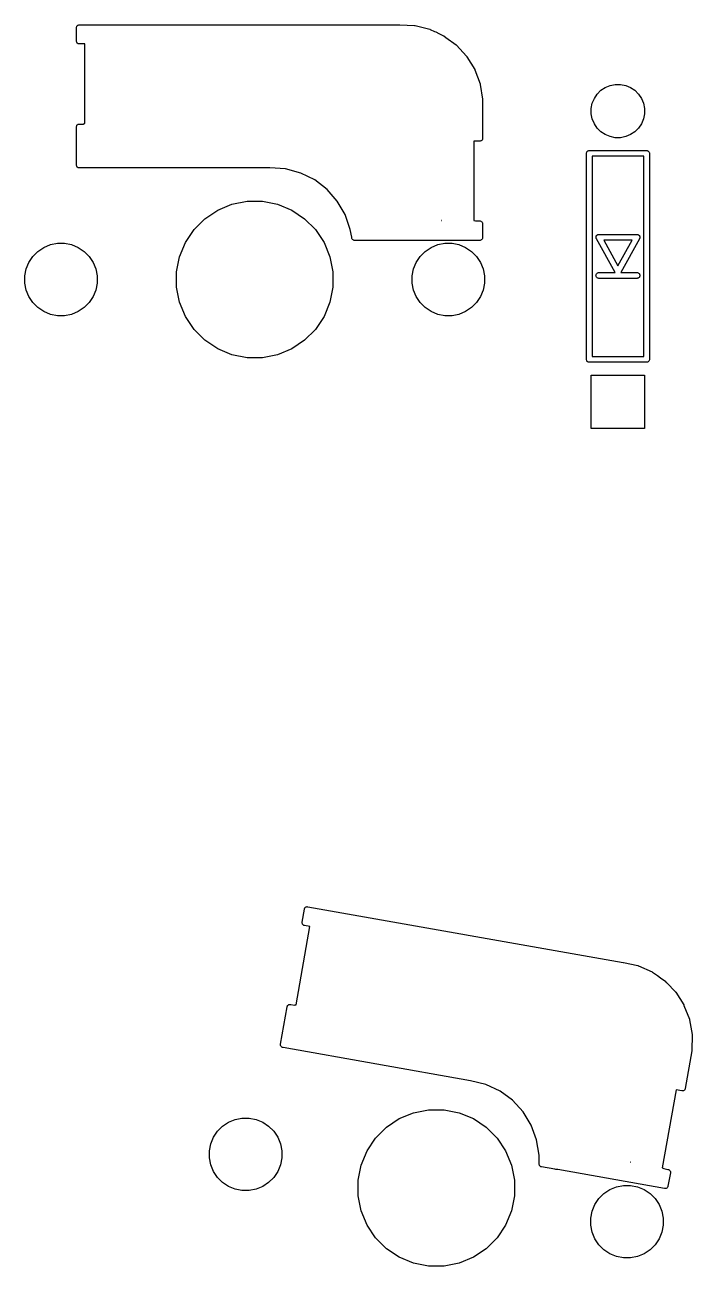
# Model space of a CAD drawing. Extents: x 85 to 230, y -161 to -76.
# Drawn here: x 184.47 to 201.97, y -154.45 to -121.91 of the extents above; entities that cross this region are included whole.
import ezdxf

# ---------------------------------------------------------------- set-up
doc = ezdxf.new("R2010")
doc.units = 0
doc.header["$MEASUREMENT"] = 0
doc.layers.add('BLACK', color=7, linetype='CONTINUOUS')

msp = doc.modelspace()

# ---------------------------------------------------------------- linework, layer by layer
at = {"layer": 'BLACK', "linetype": 'CONTINUOUS'}
for p, q in [((185.825, -121.987), (185.826, -121.973)), ((185.825, -121.991), (185.825, -121.987)), ((185.825, -122.334), (185.825, -121.991)), ((185.826, -121.973), (185.83, -121.959)), ((185.83, -121.959), (185.837, -121.946)), ((185.837, -121.946), (185.847, -121.934)), ((185.847, -121.934), (185.85, -121.932)), ((185.85, -121.932), (185.858, -121.925)), ((185.858, -121.925), (185.871, -121.918)), ((185.871, -121.918), (185.885, -121.914)), ((185.885, -121.914), (185.9, -121.912)), ((185.9, -121.912), (185.904, -121.913)), ((185.904, -121.913), (194.304, -121.912)), ((194.304, -121.912), (194.305, -121.913)), ((194.305, -121.913), (194.694, -121.931)), ((194.694, -121.931), (194.694, -121.931)), ((194.694, -121.931), (194.694, -121.931)), ((194.694, -121.931), (194.695, -121.931)), ((194.695, -121.931), (194.702, -121.932)), ((194.702, -121.932), (194.708, -121.933)), ((194.708, -121.933), (195.088, -122.028)), ((185.825, -122.337), (185.825, -122.334)), ((185.826, -122.352), (185.825, -122.337)), ((195.088, -122.028), (195.089, -122.028)), ((195.089, -122.028), (195.095, -122.03)), ((195.095, -122.03), (195.102, -122.032)), ((195.102, -122.032), (195.213, -122.085)), ((195.213, -122.085), (195.247, -122.095)), ((195.247, -122.095), (195.332, -122.141)), ((195.332, -122.141), (195.455, -122.198)), ((195.455, -122.198), (195.456, -122.199)), ((195.456, -122.199), (195.462, -122.202)), ((195.462, -122.202), (195.468, -122.206)), ((195.468, -122.206), (195.504, -122.233)), ((195.504, -122.233), (195.507, -122.234)), ((195.507, -122.234), (195.515, -122.241)), ((195.515, -122.241), (195.783, -122.437)), ((185.83, -122.366), (185.826, -122.352)), ((185.837, -122.379), (185.83, -122.366)), ((185.84, -122.383), (185.837, -122.379)), ((185.847, -122.391), (185.84, -122.383)), ((185.858, -122.4), (185.847, -122.391)), ((185.871, -122.407), (185.858, -122.4)), ((185.885, -122.411), (185.871, -122.407)), ((185.9, -122.413), (185.885, -122.411)), ((185.904, -122.412), (185.9, -122.413)), ((186.045, -122.412), (185.904, -122.412)), ((186.045, -124.495), (186.045, -122.412)), ((195.783, -122.437), (195.783, -122.437)), ((195.783, -122.437), (195.783, -122.437)), ((195.783, -122.437), (195.784, -122.438)), ((195.784, -122.438), (195.789, -122.443)), ((195.789, -122.443), (195.794, -122.447)), ((195.794, -122.447), (196.057, -122.736)), ((196.057, -122.736), (196.057, -122.736)), ((196.057, -122.736), (196.057, -122.736)), ((196.057, -122.736), (196.058, -122.736)), ((196.058, -122.736), (196.062, -122.742)), ((196.062, -122.742), (196.066, -122.747)), ((196.066, -122.747), (196.269, -123.081)), ((196.269, -123.081), (196.27, -123.082)), ((196.27, -123.082), (196.272, -123.088)), ((196.272, -123.088), (196.275, -123.095)), ((196.275, -123.095), (196.409, -123.462)), ((196.409, -123.462), (196.41, -123.463)), ((196.41, -123.463), (196.411, -123.469)), ((196.411, -123.469), (196.413, -123.476)), ((196.413, -123.476), (196.473, -123.862)), ((199.483, -123.727), (199.581, -123.629)), ((199.581, -123.629), (199.695, -123.553)), ((199.695, -123.553), (199.822, -123.5)), ((199.822, -123.5), (199.957, -123.473)), ((199.957, -123.473), (200.095, -123.473)), ((200.095, -123.473), (200.23, -123.5)), ((200.23, -123.5), (200.357, -123.553)), ((200.357, -123.553), (200.471, -123.629)), ((200.471, -123.629), (200.568, -123.727)), ((196.473, -123.862), (196.474, -123.863)), ((196.474, -123.863), (196.474, -123.866)), ((196.474, -123.866), (196.474, -123.87)), ((196.474, -123.87), (196.475, -123.882)), ((196.475, -123.882), (196.475, -123.884)), ((196.475, -123.884), (196.475, -124.884)), ((199.327, -124.103), (199.354, -123.968)), ((199.354, -123.968), (199.407, -123.841)), ((199.407, -123.841), (199.483, -123.727)), ((200.568, -123.727), (200.645, -123.841)), ((200.645, -123.841), (200.697, -123.968)), ((200.697, -123.968), (200.724, -124.103)), ((199.327, -124.241), (199.327, -124.103)), ((199.354, -124.376), (199.327, -124.241)), ((200.724, -124.241), (200.697, -124.376)), ((200.724, -124.103), (200.724, -124.241)), ((185.825, -124.587), (185.826, -124.573)), ((185.825, -124.591), (185.825, -124.587)), ((185.825, -125.584), (185.825, -124.591)), ((185.826, -124.573), (185.83, -124.559)), ((185.83, -124.559), (185.837, -124.546)), ((185.837, -124.546), (185.847, -124.534)), ((185.847, -124.534), (185.858, -124.525)), ((185.858, -124.525), (185.871, -124.518)), ((185.871, -124.518), (185.885, -124.514)), ((185.885, -124.514), (185.896, -124.512)), ((185.896, -124.512), (185.9, -124.512)), ((185.9, -124.512), (185.904, -124.512)), ((185.904, -124.512), (186.003, -124.512)), ((186.003, -124.512), (186.023, -124.502)), ((186.023, -124.502), (186.045, -124.495)), ((199.407, -124.503), (199.354, -124.376)), ((199.483, -124.617), (199.407, -124.503)), ((199.581, -124.714), (199.483, -124.617)), ((200.568, -124.617), (200.471, -124.714)), ((200.645, -124.503), (200.568, -124.617)), ((200.697, -124.376), (200.645, -124.503)), ((196.453, -124.941), (196.442, -124.95)), ((196.463, -124.929), (196.453, -124.941)), ((196.47, -124.916), (196.463, -124.929)), ((196.474, -124.902), (196.47, -124.916)), ((196.475, -124.887), (196.474, -124.902)), ((196.475, -124.884), (196.475, -124.887)), ((199.695, -124.791), (199.581, -124.714)), ((199.822, -124.843), (199.695, -124.791)), ((199.957, -124.87), (199.822, -124.843)), ((200.095, -124.87), (199.957, -124.87)), ((200.23, -124.843), (200.095, -124.87)), ((200.357, -124.791), (200.23, -124.843)), ((200.471, -124.714), (200.357, -124.791)), ((196.396, -124.962), (196.245, -124.962)), ((196.245, -124.962), (196.245, -127.041)), ((196.4, -124.963), (196.396, -124.962)), ((196.404, -124.962), (196.4, -124.963)), ((196.415, -124.961), (196.404, -124.962)), ((196.429, -124.957), (196.415, -124.961)), ((196.442, -124.95), (196.429, -124.957)), ((199.2, -125.282), (199.202, -125.267)), ((199.202, -125.267), (199.206, -125.253)), ((199.206, -125.253), (199.213, -125.24)), ((199.213, -125.24), (199.223, -125.228)), ((199.223, -125.228), (199.234, -125.219)), ((199.234, -125.219), (199.247, -125.212)), ((199.247, -125.212), (199.261, -125.208)), ((199.261, -125.208), (199.276, -125.206)), ((199.276, -125.206), (199.28, -125.207)), ((199.28, -125.207), (200.772, -125.207)), ((200.772, -125.207), (200.776, -125.206)), ((200.776, -125.206), (200.791, -125.208)), ((200.791, -125.208), (200.805, -125.212)), ((200.805, -125.212), (200.818, -125.219)), ((200.818, -125.219), (200.829, -125.228)), ((200.829, -125.228), (200.839, -125.24)), ((200.839, -125.24), (200.845, -125.253)), ((200.845, -125.253), (200.85, -125.267)), ((200.85, -125.267), (200.851, -125.282)), ((185.825, -125.587), (185.825, -125.584)), ((185.826, -125.602), (185.825, -125.587)), ((199.201, -125.285), (199.2, -125.282)), ((199.201, -130.678), (199.201, -125.285)), ((199.351, -125.357), (199.351, -130.607)), ((200.701, -125.357), (199.351, -125.357)), ((200.701, -130.607), (200.701, -125.357)), ((200.851, -125.282), (200.851, -125.285)), ((200.851, -125.285), (200.851, -130.678)), ((185.83, -125.616), (185.826, -125.602)), ((185.837, -125.629), (185.83, -125.616)), ((185.844, -125.637), (185.837, -125.629)), ((185.847, -125.641), (185.844, -125.637)), ((185.858, -125.65), (185.847, -125.641)), ((185.871, -125.657), (185.858, -125.65)), ((185.885, -125.661), (185.871, -125.657)), ((185.9, -125.663), (185.885, -125.661)), ((185.904, -125.662), (185.9, -125.663)), ((190.897, -125.662), (185.904, -125.662)), ((191.31, -125.691), (190.897, -125.662)), ((191.705, -125.797), (191.31, -125.691)), ((192.072, -125.978), (191.705, -125.797)), ((192.396, -126.227), (192.072, -125.978)), ((192.666, -126.534), (192.396, -126.227)), ((189.902, -126.616), (190.298, -126.537)), ((190.298, -126.537), (190.702, -126.537)), ((190.702, -126.537), (191.098, -126.616)), ((192.872, -126.888), (192.666, -126.534)), ((189.193, -126.995), (189.529, -126.771)), ((189.529, -126.771), (189.902, -126.616)), ((191.098, -126.616), (191.471, -126.771)), ((191.471, -126.771), (191.807, -126.995)), ((193.005, -127.277), (192.872, -126.888)), ((188.908, -127.281), (189.193, -126.995)), ((191.807, -126.995), (192.092, -127.281)), ((195.401, -127.037), (195.403, -127.037)), ((195.403, -127.037), (195.401, -127.037)), ((195.403, -127.037), (195.403, -127.037)), ((196.245, -127.041), (196.249, -127.041)), ((196.249, -127.041), (196.287, -127.052)), ((196.287, -127.052), (196.396, -127.052)), ((196.396, -127.052), (196.4, -127.052)), ((196.4, -127.052), (196.407, -127.053)), ((196.407, -127.053), (196.415, -127.054)), ((196.415, -127.054), (196.429, -127.058)), ((196.429, -127.058), (196.442, -127.065)), ((196.442, -127.065), (196.453, -127.074)), ((196.453, -127.074), (196.463, -127.086)), ((196.463, -127.086), (196.47, -127.099)), ((196.47, -127.099), (196.474, -127.113)), ((196.474, -127.113), (196.475, -127.127)), ((196.475, -127.127), (196.475, -127.131)), ((196.475, -127.131), (196.475, -127.484)), ((188.683, -127.616), (188.908, -127.281)), ((192.092, -127.281), (192.317, -127.616)), ((193.043, -127.48), (193.005, -127.277)), ((193.045, -127.487), (193.043, -127.48)), ((193.046, -127.502), (193.045, -127.487)), ((193.045, -127.487), (193.045, -127.487)), ((193.05, -127.516), (193.046, -127.502)), ((193.057, -127.529), (193.05, -127.516)), ((193.067, -127.541), (193.057, -127.529)), ((193.078, -127.55), (193.067, -127.541)), ((196.453, -127.541), (196.442, -127.55)), ((196.463, -127.529), (196.453, -127.541)), ((196.47, -127.516), (196.463, -127.529)), ((196.474, -127.502), (196.47, -127.516)), ((196.475, -127.487), (196.474, -127.502)), ((196.475, -127.484), (196.475, -127.487)), ((199.45, -127.482), (199.451, -127.479)), ((199.451, -127.486), (199.45, -127.482)), ((199.451, -127.476), (199.452, -127.471)), ((199.451, -127.479), (199.451, -127.476)), ((199.451, -127.49), (199.451, -127.486)), ((199.452, -127.493), (199.451, -127.49)), ((199.452, -127.467), (199.453, -127.464)), ((199.452, -127.471), (199.452, -127.467)), ((199.452, -127.496), (199.452, -127.493)), ((199.453, -127.501), (199.452, -127.496)), ((199.453, -127.461), (199.455, -127.457)), ((199.453, -127.464), (199.453, -127.461)), ((199.454, -127.505), (199.453, -127.501)), ((199.455, -127.508), (199.454, -127.505)), ((199.455, -127.457), (199.456, -127.453)), ((199.456, -127.511), (199.455, -127.508)), ((199.456, -127.453), (199.458, -127.45)), ((199.458, -127.514), (199.456, -127.511)), ((199.458, -127.45), (199.459, -127.447)), ((199.458, -127.515), (199.458, -127.514)), ((199.46, -127.518), (199.458, -127.515)), ((199.459, -127.447), (199.461, -127.444)), ((199.463, -127.524), (199.46, -127.518)), ((199.461, -127.444), (199.463, -127.44)), ((199.463, -127.44), (199.465, -127.438)), ((199.464, -127.524), (199.463, -127.524)), ((199.954, -128.407), (199.464, -127.524)), ((199.465, -127.438), (199.467, -127.435)), ((199.467, -127.435), (199.47, -127.432)), ((199.47, -127.432), (199.473, -127.428)), ((199.473, -127.428), (199.475, -127.427)), ((199.475, -127.427), (199.477, -127.424)), ((199.477, -127.424), (199.481, -127.422)), ((199.481, -127.422), (199.484, -127.419)), ((199.484, -127.419), (199.487, -127.418)), ((199.487, -127.418), (199.489, -127.416)), ((199.489, -127.416), (199.493, -127.414)), ((199.493, -127.414), (199.497, -127.412)), ((199.497, -127.412), (199.5, -127.411)), ((199.5, -127.411), (199.503, -127.41)), ((199.503, -127.41), (199.507, -127.409)), ((199.507, -127.409), (199.511, -127.408)), ((199.511, -127.408), (199.514, -127.408)), ((199.514, -127.408), (199.517, -127.407)), ((199.517, -127.407), (199.522, -127.407)), ((199.522, -127.407), (199.522, -127.407)), ((199.522, -127.407), (199.525, -127.407)), ((199.525, -127.407), (199.532, -127.407)), ((199.532, -127.407), (199.533, -127.407)), ((199.533, -127.407), (200.519, -127.407)), ((200.588, -127.524), (200.098, -128.407)), ((200.519, -127.407), (200.52, -127.407)), ((200.52, -127.407), (200.526, -127.407)), ((200.526, -127.407), (200.53, -127.407)), ((200.53, -127.407), (200.53, -127.407)), ((200.53, -127.407), (200.534, -127.407)), ((200.534, -127.407), (200.537, -127.408)), ((200.537, -127.408), (200.541, -127.408)), ((200.541, -127.408), (200.545, -127.409)), ((200.545, -127.409), (200.549, -127.41)), ((200.549, -127.41), (200.552, -127.411)), ((200.552, -127.411), (200.555, -127.412)), ((200.555, -127.412), (200.558, -127.414)), ((200.558, -127.414), (200.562, -127.416)), ((200.562, -127.416), (200.565, -127.418)), ((200.565, -127.418), (200.568, -127.419)), ((200.568, -127.419), (200.571, -127.422)), ((200.571, -127.422), (200.575, -127.424)), ((200.575, -127.424), (200.577, -127.427)), ((200.577, -127.427), (200.579, -127.428)), ((200.579, -127.428), (200.582, -127.432)), ((200.582, -127.432), (200.585, -127.435)), ((200.585, -127.435), (200.587, -127.438)), ((200.587, -127.438), (200.589, -127.44)), ((200.589, -127.524), (200.588, -127.524)), ((200.589, -127.44), (200.591, -127.444)), ((200.592, -127.518), (200.589, -127.524)), ((200.591, -127.444), (200.593, -127.447)), ((200.593, -127.515), (200.592, -127.518)), ((200.593, -127.447), (200.594, -127.45)), ((200.595, -127.511), (200.593, -127.514)), ((200.593, -127.514), (200.593, -127.515)), ((200.594, -127.45), (200.595, -127.453)), ((200.595, -127.453), (200.597, -127.457)), ((200.596, -127.508), (200.595, -127.511)), ((200.598, -127.505), (200.596, -127.508)), ((200.597, -127.457), (200.598, -127.461)), ((200.598, -127.461), (200.599, -127.464)), ((200.599, -127.501), (200.598, -127.505)), ((200.599, -127.464), (200.6, -127.467)), ((200.6, -127.496), (200.599, -127.501)), ((200.6, -127.467), (200.6, -127.471)), ((200.6, -127.471), (200.601, -127.476)), ((200.601, -127.49), (200.6, -127.493)), ((200.6, -127.493), (200.6, -127.496)), ((200.601, -127.476), (200.601, -127.479)), ((200.601, -127.479), (200.601, -127.482)), ((200.601, -127.482), (200.601, -127.486)), ((200.601, -127.486), (200.601, -127.49)), ((184.682, -127.982), (184.814, -127.85)), ((184.814, -127.85), (184.97, -127.746)), ((184.97, -127.746), (185.143, -127.674)), ((185.143, -127.674), (185.326, -127.637)), ((185.326, -127.637), (185.514, -127.637)), ((185.514, -127.637), (185.697, -127.674)), ((185.697, -127.674), (185.87, -127.746)), ((185.87, -127.746), (186.026, -127.85)), ((186.026, -127.85), (186.158, -127.982)), ((188.529, -127.99), (188.683, -127.616)), ((192.317, -127.616), (192.471, -127.99)), ((193.091, -127.557), (193.078, -127.55)), ((193.105, -127.561), (193.091, -127.557)), ((193.116, -127.562), (193.105, -127.561)), ((193.478, -127.562), (193.116, -127.562)), ((193.507, -127.566), (193.478, -127.562)), ((193.55, -127.562), (193.507, -127.566)), ((196.396, -127.562), (193.55, -127.562)), ((194.842, -127.982), (194.974, -127.85)), ((194.974, -127.85), (195.13, -127.746)), ((195.13, -127.746), (195.303, -127.674)), ((195.303, -127.674), (195.486, -127.637)), ((195.486, -127.637), (195.674, -127.637)), ((195.674, -127.637), (195.857, -127.674)), ((195.857, -127.674), (196.03, -127.746)), ((196.03, -127.746), (196.186, -127.85)), ((196.186, -127.85), (196.318, -127.982)), ((196.4, -127.563), (196.396, -127.562)), ((196.404, -127.562), (196.4, -127.563)), ((196.415, -127.561), (196.404, -127.562)), ((196.429, -127.557), (196.415, -127.561)), ((196.442, -127.55), (196.429, -127.557)), ((199.653, -127.557), (200.026, -128.227)), ((200.398, -127.557), (199.653, -127.557)), ((200.026, -128.227), (200.398, -127.557)), ((184.507, -128.31), (184.578, -128.138)), ((184.578, -128.138), (184.682, -127.982)), ((186.158, -127.982), (186.262, -128.138)), ((186.262, -128.138), (186.333, -128.31)), ((188.45, -128.386), (188.529, -127.99)), ((192.471, -127.99), (192.55, -128.386)), ((194.667, -128.31), (194.738, -128.138)), ((194.738, -128.138), (194.842, -127.982)), ((196.318, -127.982), (196.422, -128.138)), ((196.422, -128.138), (196.493, -128.31)), ((184.47, -128.494), (184.507, -128.31)), ((184.47, -128.681), (184.47, -128.494)), ((186.333, -128.31), (186.37, -128.494)), ((186.37, -128.494), (186.37, -128.681)), ((188.45, -128.789), (188.45, -128.386)), ((192.55, -128.386), (192.55, -128.789)), ((194.63, -128.494), (194.667, -128.31)), ((194.63, -128.681), (194.63, -128.494)), ((196.493, -128.31), (196.53, -128.494)), ((196.53, -128.494), (196.53, -128.681)), ((199.45, -128.482), (199.452, -128.467)), ((199.452, -128.496), (199.45, -128.482)), ((199.452, -128.467), (199.456, -128.453)), ((199.456, -128.511), (199.452, -128.496)), ((199.456, -128.453), (199.463, -128.44)), ((199.463, -128.524), (199.456, -128.511)), ((199.463, -128.44), (199.473, -128.428)), ((199.473, -128.535), (199.463, -128.524)), ((199.473, -128.428), (199.484, -128.419)), ((199.484, -128.419), (199.497, -128.412)), ((199.497, -128.412), (199.511, -128.408)), ((199.511, -128.408), (199.522, -128.407)), ((199.522, -128.407), (199.954, -128.407)), ((200.098, -128.407), (200.53, -128.407)), ((200.53, -128.407), (200.541, -128.408)), ((200.541, -128.408), (200.555, -128.412)), ((200.555, -128.412), (200.568, -128.419)), ((200.568, -128.419), (200.579, -128.428)), ((200.579, -128.428), (200.589, -128.44)), ((200.589, -128.524), (200.579, -128.535)), ((200.589, -128.44), (200.595, -128.453)), ((200.595, -128.511), (200.589, -128.524)), ((200.595, -128.453), (200.6, -128.467)), ((200.6, -128.496), (200.595, -128.511)), ((200.6, -128.467), (200.601, -128.482)), ((200.601, -128.482), (200.6, -128.496)), ((184.507, -128.865), (184.47, -128.681)), ((186.37, -128.681), (186.333, -128.865)), ((188.529, -129.185), (188.45, -128.789)), ((192.55, -128.789), (192.471, -129.185)), ((194.667, -128.865), (194.63, -128.681)), ((196.53, -128.681), (196.493, -128.865)), ((199.484, -128.544), (199.473, -128.535)), ((199.497, -128.551), (199.484, -128.544)), ((199.511, -128.556), (199.497, -128.551)), ((199.522, -128.557), (199.511, -128.556)), ((200.53, -128.557), (199.522, -128.557)), ((200.541, -128.556), (200.53, -128.557)), ((200.555, -128.551), (200.541, -128.556)), ((200.568, -128.544), (200.555, -128.551)), ((200.579, -128.535), (200.568, -128.544)), ((184.578, -129.037), (184.507, -128.865)), ((184.682, -129.193), (184.578, -129.037)), ((186.262, -129.037), (186.158, -129.193)), ((186.333, -128.865), (186.262, -129.037)), ((194.738, -129.037), (194.667, -128.865)), ((194.842, -129.193), (194.738, -129.037)), ((196.422, -129.037), (196.318, -129.193)), ((196.493, -128.865), (196.422, -129.037)), ((184.814, -129.325), (184.682, -129.193)), ((184.97, -129.429), (184.814, -129.325)), ((185.143, -129.501), (184.97, -129.429)), ((185.326, -129.537), (185.143, -129.501)), ((185.697, -129.501), (185.514, -129.537)), ((185.87, -129.429), (185.697, -129.501)), ((186.026, -129.325), (185.87, -129.429)), ((186.158, -129.193), (186.026, -129.325)), ((188.683, -129.559), (188.529, -129.185)), ((192.471, -129.185), (192.317, -129.559)), ((194.974, -129.325), (194.842, -129.193)), ((195.13, -129.429), (194.974, -129.325)), ((195.303, -129.501), (195.13, -129.429)), ((195.486, -129.537), (195.303, -129.501)), ((195.857, -129.501), (195.674, -129.537)), ((196.03, -129.429), (195.857, -129.501)), ((196.186, -129.325), (196.03, -129.429)), ((196.318, -129.193), (196.186, -129.325)), ((185.514, -129.537), (185.326, -129.537)), ((188.908, -129.894), (188.683, -129.559)), ((192.317, -129.559), (192.092, -129.894)), ((195.674, -129.537), (195.486, -129.537)), ((189.193, -130.18), (188.908, -129.894)), ((192.092, -129.894), (191.807, -130.18)), ((189.529, -130.404), (189.193, -130.18)), ((189.902, -130.559), (189.529, -130.404)), ((191.471, -130.404), (191.098, -130.559)), ((191.807, -130.18), (191.471, -130.404)), ((190.298, -130.637), (189.902, -130.559)), ((190.702, -130.637), (190.298, -130.637)), ((191.098, -130.559), (190.702, -130.637)), ((199.2, -130.682), (199.201, -130.678)), ((199.202, -130.696), (199.2, -130.682)), ((199.206, -130.711), (199.202, -130.696)), ((199.213, -130.724), (199.206, -130.711)), ((199.223, -130.735), (199.213, -130.724)), ((199.234, -130.744), (199.223, -130.735)), ((199.247, -130.751), (199.234, -130.744)), ((199.261, -130.756), (199.247, -130.751)), ((199.272, -130.757), (199.261, -130.756)), ((199.276, -130.757), (199.272, -130.757)), ((199.28, -130.757), (199.276, -130.757)), ((200.772, -130.757), (199.28, -130.757)), ((199.351, -130.607), (200.701, -130.607)), ((200.776, -130.757), (200.772, -130.757)), ((200.78, -130.757), (200.776, -130.757)), ((200.791, -130.756), (200.78, -130.757)), ((200.805, -130.751), (200.791, -130.756)), ((200.818, -130.744), (200.805, -130.751)), ((200.829, -130.735), (200.818, -130.744)), ((200.839, -130.724), (200.829, -130.735)), ((200.845, -130.711), (200.839, -130.724)), ((200.85, -130.696), (200.845, -130.711)), ((200.851, -130.682), (200.85, -130.696)), ((200.851, -130.678), (200.851, -130.682)), ((199.327, -132.49), (199.327, -131.093)), ((199.327, -131.093), (200.724, -131.093)), ((200.724, -131.093), (200.724, -132.49)), ((200.724, -132.49), (199.327, -132.49)), ((191.744, -145.43), (191.804, -145.092)), ((191.804, -145.088), (191.808, -145.074)), ((191.804, -145.092), (191.804, -145.088)), ((191.808, -145.074), (191.815, -145.061)), ((191.815, -145.061), (191.819, -145.056)), ((191.819, -145.056), (191.824, -145.049)), ((191.824, -145.049), (191.835, -145.04)), ((191.835, -145.04), (191.848, -145.033)), ((191.848, -145.033), (191.853, -145.031)), ((191.853, -145.031), (191.862, -145.028)), ((191.862, -145.028), (191.877, -145.026)), ((191.877, -145.026), (191.888, -145.027)), ((191.888, -145.027), (191.888, -145.027)), ((191.888, -145.027), (191.892, -145.027)), ((191.892, -145.027), (191.895, -145.028)), ((191.895, -145.028), (200.167, -146.487)), ((191.742, -145.448), (191.743, -145.433)), ((191.743, -145.433), (191.744, -145.43)), ((191.586, -147.596), (191.947, -145.545)), ((191.744, -145.462), (191.742, -145.448)), ((191.749, -145.477), (191.744, -145.462)), ((191.756, -145.489), (191.749, -145.477)), ((191.764, -145.499), (191.756, -145.489)), ((191.766, -145.501), (191.764, -145.499)), ((191.777, -145.51), (191.766, -145.501)), ((191.79, -145.516), (191.777, -145.51)), ((191.805, -145.52), (191.79, -145.516)), ((191.808, -145.521), (191.805, -145.52)), ((191.947, -145.545), (191.808, -145.521)), ((200.167, -146.487), (200.169, -146.487)), ((200.169, -146.487), (200.549, -146.573)), ((200.549, -146.573), (200.549, -146.573)), ((200.549, -146.573), (200.549, -146.573)), ((200.549, -146.573), (200.55, -146.573)), ((200.55, -146.573), (200.556, -146.576)), ((200.556, -146.576), (200.562, -146.578)), ((200.562, -146.578), (200.92, -146.736)), ((200.92, -146.736), (200.92, -146.736)), ((200.92, -146.736), (200.92, -146.736)), ((200.92, -146.736), (200.921, -146.737)), ((200.921, -146.737), (200.926, -146.74)), ((200.926, -146.74), (200.932, -146.744)), ((200.932, -146.744), (201.033, -146.814)), ((201.033, -146.814), (201.065, -146.83)), ((201.065, -146.83), (201.141, -146.89)), ((201.141, -146.89), (201.252, -146.968)), ((201.252, -146.968), (201.253, -146.969)), ((201.253, -146.969), (201.258, -146.974)), ((201.258, -146.974), (201.263, -146.978)), ((201.263, -146.978), (201.294, -147.011)), ((201.294, -147.011), (201.297, -147.013)), ((201.297, -147.013), (201.304, -147.02)), ((201.304, -147.02), (201.533, -147.261)), ((201.533, -147.261), (201.534, -147.262)), ((201.534, -147.262), (201.538, -147.267)), ((201.538, -147.267), (201.542, -147.272)), ((201.542, -147.272), (201.752, -147.602)), ((191.18, -148.63), (191.352, -147.653)), ((191.352, -147.653), (191.353, -147.649)), ((191.353, -147.649), (191.354, -147.645)), ((191.354, -147.645), (191.357, -147.635)), ((191.354, -147.645), (191.354, -147.645)), ((191.357, -147.635), (191.363, -147.621)), ((191.363, -147.621), (191.373, -147.61)), ((191.373, -147.61), (191.384, -147.6)), ((191.384, -147.6), (191.389, -147.597)), ((191.384, -147.6), (191.384, -147.6)), ((191.389, -147.597), (191.397, -147.593)), ((191.397, -147.593), (191.411, -147.588)), ((191.411, -147.588), (191.412, -147.588)), ((191.412, -147.588), (191.425, -147.587)), ((191.425, -147.587), (191.436, -147.587)), ((191.436, -147.587), (191.436, -147.587)), ((191.436, -147.587), (191.44, -147.588)), ((191.44, -147.588), (191.444, -147.589)), ((191.444, -147.589), (191.542, -147.606)), ((191.542, -147.606), (191.563, -147.599)), ((191.563, -147.599), (191.586, -147.596)), ((201.752, -147.602), (201.752, -147.602)), ((201.752, -147.602), (201.752, -147.602)), ((201.752, -147.602), (201.752, -147.603)), ((201.752, -147.603), (201.755, -147.609)), ((201.755, -147.609), (201.758, -147.615)), ((201.758, -147.615), (201.9, -147.979)), ((201.9, -147.979), (201.9, -147.98)), ((201.9, -147.98), (201.902, -147.987)), ((201.902, -147.987), (201.904, -147.993)), ((201.904, -147.993), (201.972, -148.378)), ((191.178, -148.648), (191.179, -148.634)), ((191.18, -148.663), (191.178, -148.648)), ((191.179, -148.634), (191.18, -148.63)), ((191.184, -148.677), (191.18, -148.663)), ((191.192, -148.69), (191.184, -148.677)), ((191.201, -148.701), (191.192, -148.69)), ((201.973, -148.393), (201.966, -148.784)), ((201.972, -148.378), (201.972, -148.378)), ((201.972, -148.378), (201.972, -148.378)), ((201.972, -148.378), (201.972, -148.379)), ((201.972, -148.379), (201.973, -148.386)), ((201.973, -148.386), (201.973, -148.393)), ((191.213, -148.71), (191.201, -148.701)), ((191.226, -148.717), (191.213, -148.71)), ((191.24, -148.721), (191.226, -148.717)), ((191.244, -148.721), (191.24, -148.721)), ((196.162, -149.588), (191.244, -148.721)), ((201.964, -148.805), (201.79, -149.79)), ((201.965, -148.791), (201.964, -148.803)), ((201.964, -148.803), (201.964, -148.805)), ((201.966, -148.785), (201.965, -148.788)), ((201.965, -148.788), (201.965, -148.791)), ((201.966, -148.784), (201.966, -148.785)), ((196.564, -149.688), (196.162, -149.588)), ((196.934, -149.861), (196.564, -149.688)), ((197.264, -150.103), (196.934, -149.861)), ((201.55, -149.828), (201.189, -151.874)), ((201.699, -149.854), (201.55, -149.828)), ((201.702, -149.855), (201.699, -149.854)), ((201.717, -149.856), (201.702, -149.855)), ((201.732, -149.854), (201.717, -149.856)), ((201.746, -149.85), (201.732, -149.854)), ((201.759, -149.842), (201.746, -149.85)), ((201.77, -149.833), (201.759, -149.842)), ((201.779, -149.821), (201.77, -149.833)), ((201.786, -149.808), (201.779, -149.821)), ((201.79, -149.794), (201.786, -149.808)), ((201.79, -149.79), (201.79, -149.794)), ((197.54, -150.405), (197.264, -150.103)), ((189.81, -150.676), (189.983, -150.604)), ((189.983, -150.604), (190.166, -150.568)), ((190.166, -150.568), (190.353, -150.568)), ((190.353, -150.568), (190.537, -150.604)), ((190.537, -150.604), (190.71, -150.676)), ((193.956, -150.808), (194.291, -150.583)), ((194.291, -150.583), (194.665, -150.429)), ((194.665, -150.429), (195.061, -150.35)), ((195.061, -150.35), (195.464, -150.35)), ((195.464, -150.35), (195.86, -150.429)), ((195.86, -150.429), (196.234, -150.583)), ((196.234, -150.583), (196.569, -150.808)), ((197.753, -150.754), (197.54, -150.405)), ((189.418, -151.068), (189.522, -150.912)), ((189.522, -150.912), (189.654, -150.78)), ((189.654, -150.78), (189.81, -150.676)), ((190.71, -150.676), (190.865, -150.78)), ((190.865, -150.78), (190.998, -150.912)), ((190.998, -150.912), (191.102, -151.068)), ((193.67, -151.093), (193.956, -150.808)), ((196.569, -150.808), (196.855, -151.093)), ((197.893, -151.138), (197.753, -150.754)), ((189.31, -151.424), (189.346, -151.241)), ((189.346, -151.241), (189.418, -151.068)), ((191.102, -151.068), (191.173, -151.241)), ((191.173, -151.241), (191.21, -151.424)), ((193.446, -151.429), (193.67, -151.093)), ((196.855, -151.093), (197.079, -151.429)), ((197.957, -151.544), (197.893, -151.138)), ((189.31, -151.611), (189.31, -151.424)), ((189.346, -151.795), (189.31, -151.611)), ((191.21, -151.611), (191.173, -151.795)), ((191.21, -151.424), (191.21, -151.611)), ((193.291, -151.802), (193.446, -151.429)), ((197.079, -151.429), (197.234, -151.802)), ((197.959, -151.751), (197.957, -151.544)), ((189.418, -151.968), (189.346, -151.795)), ((191.173, -151.795), (191.102, -151.968)), ((193.212, -152.198), (193.291, -151.802)), ((197.234, -151.802), (197.312, -152.198)), ((197.958, -151.773), (197.959, -151.759)), ((197.96, -151.788), (197.958, -151.773)), ((197.96, -151.758), (197.959, -151.751)), ((197.959, -151.759), (197.96, -151.758)), ((197.965, -151.802), (197.96, -151.788)), ((197.972, -151.815), (197.965, -151.802)), ((197.982, -151.826), (197.972, -151.815)), ((197.993, -151.835), (197.982, -151.826)), ((198.006, -151.842), (197.993, -151.835)), ((198.017, -151.845), (198.006, -151.842)), ((198.373, -151.908), (198.017, -151.845)), ((198.401, -151.916), (198.373, -151.908)), ((198.445, -151.92), (198.401, -151.916)), ((201.247, -152.414), (198.445, -151.92)), ((200.36, -151.724), (200.358, -151.725)), ((200.358, -151.725), (200.36, -151.725)), ((200.36, -151.725), (200.36, -151.724)), ((201.189, -151.874), (201.193, -151.875)), ((201.193, -151.875), (201.228, -151.893)), ((201.228, -151.893), (201.336, -151.912)), ((201.336, -151.912), (201.339, -151.912)), ((201.339, -151.912), (201.343, -151.913)), ((201.343, -151.913), (201.343, -151.913)), ((201.343, -151.913), (201.354, -151.916)), ((201.354, -151.916), (201.367, -151.923)), ((201.367, -151.923), (201.379, -151.932)), ((201.379, -151.932), (201.388, -151.943)), ((201.388, -151.943), (201.395, -151.956)), ((189.522, -152.123), (189.418, -151.968)), ((189.654, -152.256), (189.522, -152.123)), ((189.81, -152.36), (189.654, -152.256)), ((190.865, -152.256), (190.71, -152.36)), ((190.998, -152.123), (190.865, -152.256)), ((191.102, -151.968), (190.998, -152.123)), ((193.212, -152.602), (193.212, -152.198)), ((197.312, -152.198), (197.312, -152.602)), ((201.4, -152.003), (201.338, -152.351)), ((201.395, -151.956), (201.4, -151.97)), ((201.4, -151.97), (201.402, -151.985)), ((201.401, -152), (201.4, -152.003)), ((201.402, -151.985), (201.401, -152)), ((189.983, -152.431), (189.81, -152.36)), ((190.166, -152.468), (189.983, -152.431)), ((190.353, -152.468), (190.166, -152.468)), ((190.537, -152.431), (190.353, -152.468)), ((190.71, -152.36), (190.537, -152.431)), ((193.291, -152.998), (193.212, -152.602)), ((197.312, -152.602), (197.234, -152.998)), ((199.527, -152.677), (199.66, -152.544)), ((199.66, -152.544), (199.815, -152.44)), ((199.815, -152.44), (199.988, -152.369)), ((199.988, -152.369), (200.172, -152.332)), ((200.172, -152.332), (200.359, -152.332)), ((200.359, -152.332), (200.542, -152.369)), ((200.542, -152.369), (200.715, -152.44)), ((200.715, -152.44), (200.871, -152.544)), ((200.871, -152.544), (201.003, -152.677)), ((201.251, -152.415), (201.247, -152.414)), ((201.266, -152.417), (201.251, -152.415)), ((201.28, -152.415), (201.266, -152.417)), ((201.266, -152.417), (201.266, -152.417)), ((201.294, -152.41), (201.28, -152.415)), ((201.307, -152.403), (201.294, -152.41)), ((201.318, -152.393), (201.307, -152.403)), ((201.327, -152.382), (201.318, -152.393)), ((201.334, -152.369), (201.327, -152.382)), ((201.338, -152.354), (201.334, -152.369)), ((201.338, -152.351), (201.338, -152.354)), ((199.352, -153.005), (199.423, -152.832)), ((199.423, -152.832), (199.527, -152.677)), ((201.003, -152.677), (201.107, -152.832)), ((201.107, -152.832), (201.179, -153.005)), ((193.446, -153.371), (193.291, -152.998)), ((197.234, -152.998), (197.079, -153.371)), ((199.315, -153.189), (199.352, -153.005)), ((199.315, -153.376), (199.315, -153.189)), ((201.179, -153.005), (201.215, -153.189)), ((201.215, -153.189), (201.215, -153.376)), ((193.67, -153.707), (193.446, -153.371)), ((197.079, -153.371), (196.855, -153.707)), ((199.352, -153.559), (199.315, -153.376)), ((199.423, -153.732), (199.352, -153.559)), ((201.179, -153.559), (201.107, -153.732)), ((201.215, -153.376), (201.179, -153.559)), ((193.956, -153.992), (193.67, -153.707)), ((196.855, -153.707), (196.569, -153.992)), ((199.527, -153.888), (199.423, -153.732)), ((199.66, -154.02), (199.527, -153.888)), ((201.003, -153.888), (200.871, -154.02)), ((201.107, -153.732), (201.003, -153.888)), ((194.291, -154.217), (193.956, -153.992)), ((194.665, -154.371), (194.291, -154.217)), ((196.234, -154.217), (195.86, -154.371)), ((196.569, -153.992), (196.234, -154.217)), ((199.815, -154.124), (199.66, -154.02)), ((199.988, -154.196), (199.815, -154.124)), ((200.172, -154.232), (199.988, -154.196)), ((200.542, -154.196), (200.359, -154.232)), ((200.715, -154.124), (200.542, -154.196)), ((200.871, -154.02), (200.715, -154.124)), ((195.061, -154.45), (194.665, -154.371)), ((195.464, -154.45), (195.061, -154.45)), ((195.86, -154.371), (195.464, -154.45)), ((200.359, -154.232), (200.172, -154.232))]:
    msp.add_line(p, q, dxfattribs=at)

doc.saveas('drawing.dxf')
